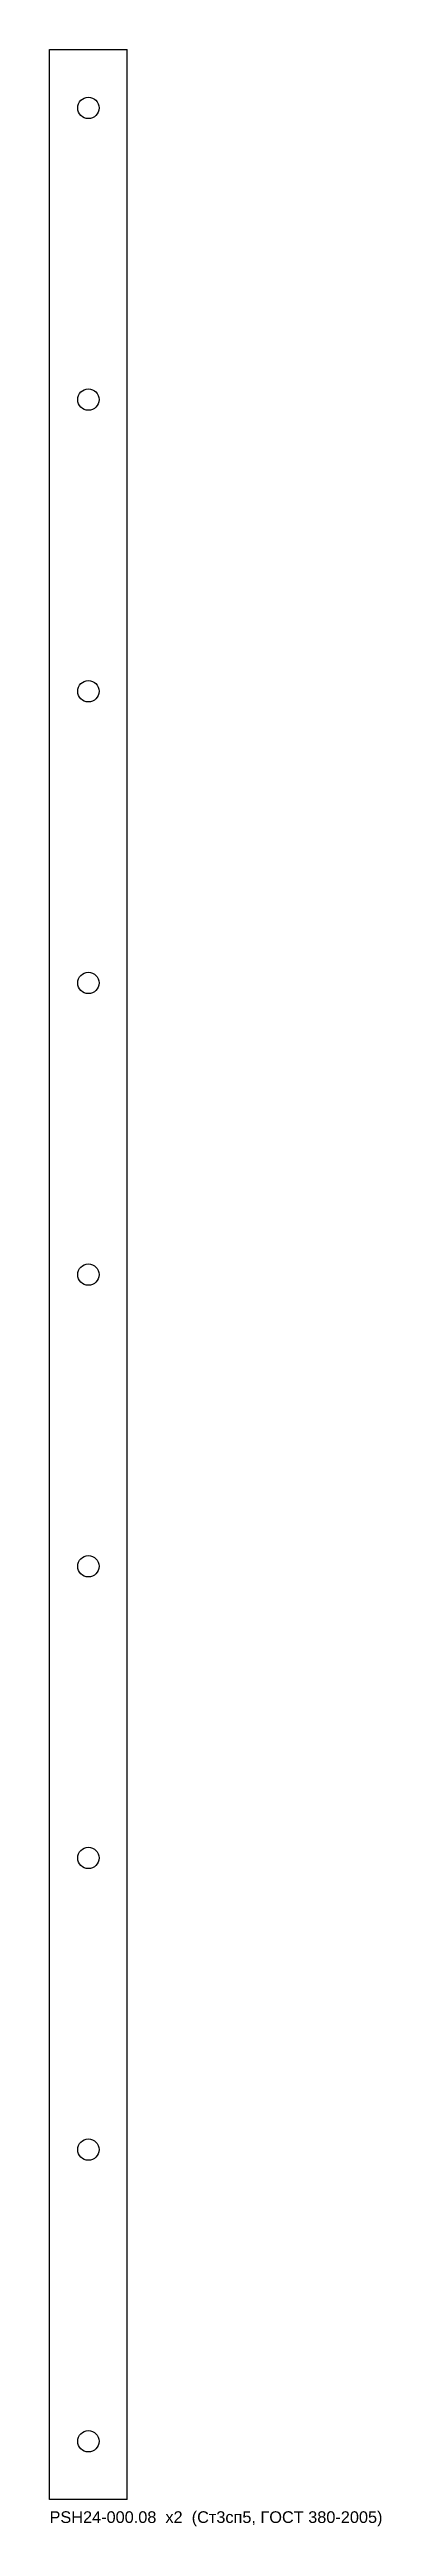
# Model space of a CAD drawing. Header units: millimetres. Extents: x 0 to 171, y -644 to 630.
import ezdxf

# ---------------------------------------------------------------- set-up
doc = ezdxf.new("R2010")
doc.units = ezdxf.units.MM
for name, color, linetype in [('CUT', 1, 'Continuous'), ('CUT_INNER', 3, 'Continuous'), ('MARK', 5, 'Continuous')]:
    doc.layers.add(name, color=color, linetype=linetype)
doc.styles.add('GOST', font='Arial')

msp = doc.modelspace()

# ---------------------------------------------------------------- linework, layer by layer
at = {"layer": 'CUT'}
for p, q in [((0, 630), (40, 630)), ((0, -630), (0, 630)), ((40, -630), (40, 630)), ((40, -630), (0, -630))]:
    msp.add_line(p, q, dxfattribs=at)
at = {"layer": 'CUT_INNER'}
for centre in [(20, 600), (20, 450), (20, 300), (20, 150), (20, 0), (20, -150), (20, -300), (20, -450), (20, -600)]:
    msp.add_circle(centre, 5.5, dxfattribs=at)

# ---------------------------------------------------------------- texts
at = {"layer": 'MARK', "style": 'GOST'}
msp.add_text('PSH24-000.08  x2  (Ст3сп5, ГОСТ 380-2005)', height=6, dxfattribs=at).set_placement((0, -642))

doc.saveas('drawing.dxf')
